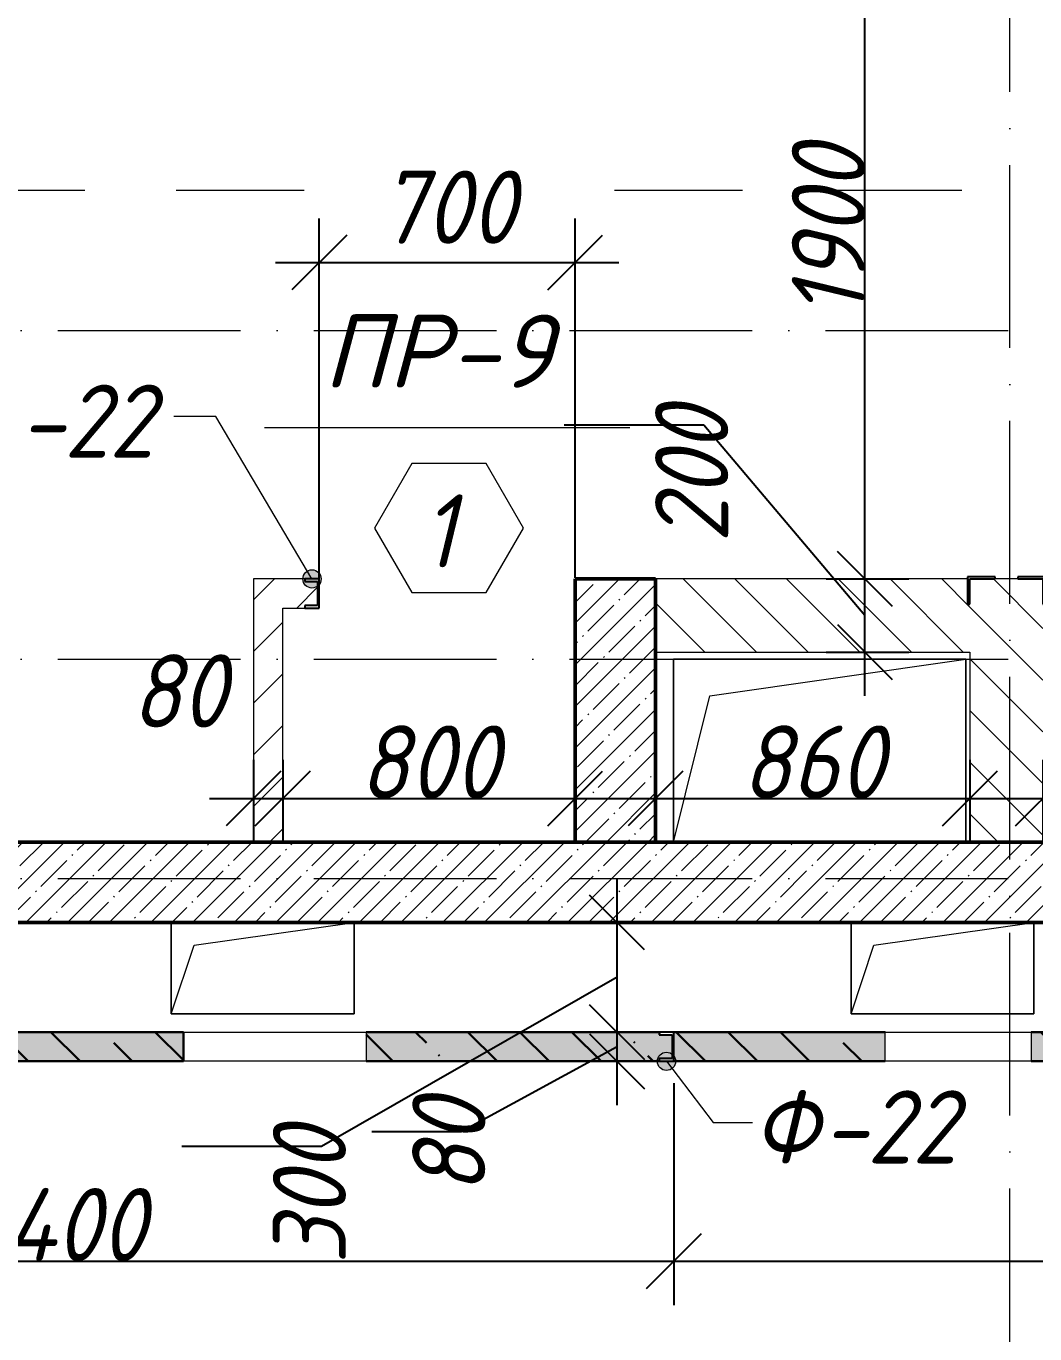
# Model space of a CAD drawing. Header units: millimetres. Extents: x -269418 to 201924, y -5890 to 98643.
# Drawn here: x 95918 to 98678, y 9254 to 12833 of the extents above; entities that cross this region are included whole.
import ezdxf

# ---------------------------------------------------------------- set-up
doc = ezdxf.new("R2010")
doc.units = ezdxf.units.MM
doc.linetypes.add('01 Штриховая _4 мм_', pattern=[600, 350, -250])
doc.linetypes.add('50_200_ШТРИХ_1Т_ш5_п1_п1_', pattern=[700, 500, -100, 0, -100])
for name, color, linetype, lineweight in [('0) ПГП', 1, 'Continuous', 30), ('A-ANNO-DIMS', 7, 'Continuous', 9), ('A-DOOR-IDEN', 7, 'Continuous', 9), ('A-FLOR', 7, 'Continuous', 9), ('A-GENM', 7, 'Continuous', 9), ('A-GENM-1', 7, 'Continuous', 25), ('A-GENM-IDEN', 7, 'Continuous', 9), ('A-WALL-3', 7, 'Continuous', 50), ('A-WALL-PATT-2', 7, 'Continuous', 5), ('G-ANNO-SYMB-1', 7, '01 Штриховая _4 мм_', 9), ('I-WALL', 7, 'Continuous', 5), ('Оси-1', 7, '50_200_ШТРИХ_1Т_ш5_п1_п1_', 9)]:
    doc.layers.add(name, color=color, linetype=linetype, lineweight=lineweight)
for name, color, linetype, lineweight, true_color in [('A-WALL-FNSH-2', 7, 'Continuous', 13, 0xce0000), ('A-WALL-FNSH-3', 7, 'Continuous', 13, 0x008000), ('A-WALL-FNSH-4', 7, 'Continuous', 13, 0x0070df), ('A-WALL-PATT-1', 7, 'Continuous', 5, 0xce0000), ('A-WALL-PATT-3', 7, 'Continuous', 5, 0x008000)]:
    doc.layers.add(name, color=color, linetype=linetype, lineweight=lineweight, true_color=true_color)
doc.styles.add('ISOCPEUR_I_2', font='isocpeui.ttf', dxfattribs={"width": 0.9, "height": 200})
doc.styles.add('ISOCPEUR_I_4', font='isocpeui.ttf', dxfattribs={"height": 200})
doc.dimstyles.new('ISO-2_0_0_9К_СРЕДНИЙ_1', dxfattribs={"dimscale": 304.8, "dimtxt": 199.196235, "dimasz": 0.492126, "dimexe": 0.393701, "dimexo": 0, "dimgap": 0, "dimtad": 1, "dimdec": 0, "dimzin": 0, "dimdsep": 46, "dimtxsty": 'ISOCPEUR_I_2', "dimblk1": 'OBLIQUE', "dimblk2": 'OBLIQUE', "dimsah": 1, "dimcen": 0.09, "dimdle": 0.393701, "dimazin": 0, "dimtfac": 1, "dimtdec": 4, "dimtix": 1, "dimtmove": 1, "dimatfit": 3, "dimfxl": 1, "dimtvp": 1, "dimtolj": 1, "dimtzin": 0, "dimarcsym": 2})
doc.dimstyles.new('ISO-2_0_0_9К_СРЕДНИЙ_2', dxfattribs={"dimscale": 304.8, "dimtxt": 199.196235, "dimasz": 0.492126, "dimexe": 0.393701, "dimexo": 0, "dimgap": 0, "dimtad": 1, "dimdec": 0, "dimzin": 0, "dimdsep": 46, "dimtxsty": 'ISOCPEUR_I_2', "dimblk1": 'OBLIQUE', "dimblk2": 'OBLIQUE', "dimsah": 1, "dimcen": 0.09, "dimdle": 0.393701, "dimazin": 0, "dimtfac": 1, "dimtdec": 4, "dimtix": 1, "dimtmove": 0, "dimatfit": 3, "dimfxl": 1, "dimtvp": 1, "dimtolj": 1, "dimtzin": 0, "dimarcsym": 2})
doc.dimstyles.new('ISO-2_0_0_9К_СРЕДНИЙ_ФОН', dxfattribs={"dimscale": 304.8, "dimtxt": 199.196235, "dimasz": 0.492126, "dimexe": 0.393701, "dimexo": 0, "dimgap": 0.164042, "dimtad": 1, "dimdec": 0, "dimdsep": 46, "dimtxsty": 'ISOCPEUR_I_2', "dimblk1": 'OBLIQUE', "dimblk2": 'OBLIQUE', "dimsah": 1, "dimcen": 0.09, "dimdle": 0.393701, "dimazin": 0, "dimtfac": 1, "dimtdec": 4, "dimtix": 1, "dimtmove": 0, "dimatfit": 3, "dimfxl": 1, "dimtvp": 1, "dimtfill": 1, "dimtolj": 1, "dimtzin": 0, "dimarcsym": 2})
pattern_1 = [(45, (0, 0), (-57.024626, 57.024626), []), (45, (57.025, 0), (-57.024626, 57.024626), [100.806, -20.161, 3.353, -16.808])]
pattern_2 = [(135, (0, 0), (-70.71068, -70.71068), [])]
pattern_3 = [(45, (0, 0), (-70.71068, 70.71068), [])]

# ---------------------------------------------------------------- blocks, each defined once
blk = doc.blocks.new('AR_Отверстие прямоугольное _в плите_ - AR_Отверстие прямоугольное _в плите_-24523431-АР1_1_Кладочный план 3 этажа')
at = {"layer": 'A-GENM'}
for p, q in [((400, 250), (-400, 250)), ((-400, 250), (-400, -250)), ((-300, 150), (400, 250)), ((400, -250), (400, 250)), ((-400, -250), (-300, 150))]:
    blk.add_line(p, q, dxfattribs=at)
blk = doc.blocks.new('AR_Отверстие прямоугольное _в плите_ - AR_Отверстие прямоугольное _в плите_-24484115-АР1_1_Кладочный план 3 этажа')
at = {"layer": 'A-GENM'}
for p, q in [((-250, 125), (-250, -125)), ((-187.5, 62.5), (250, 125)), ((250, -125), (250, 125)), ((-250, -125), (-187.5, 62.5)), ((-250, -125), (250, -125))]:
    blk.add_line(p, q, dxfattribs=at)
blk = doc.blocks.new('Фахверк_СКБ_Швеллер - Ф-22_80х3960 h-28624893-АР1_1_Кладочный план 3 этажа')
at = {"layer": 'A-GENM-1'}
for p, q in [((165, 40), (125, 40)), ((125, 40), (125, -40)), ((165, 32.6), (165, 40)), ((129.5, 32.6), (165, 32.6)), ((129.5, -32.6), (129.5, 32.6)), ((165, -32.6), (129.5, -32.6)), ((165, -40), (165, -32.6)), ((125, -40), (165, -40))]:
    blk.add_line(p, q, dxfattribs=at)
blk = doc.blocks.new('Фахверк_СКБ_Уголок - Ф-18_2_200х3550 h_верх развернут-29492809-АР1_1_Кладочный план 3 этажа')
at = {"layer": 'A-GENM-1'}
for p, q in [((200, 156), (125, 156)), ((125, 156), (125, 81)), ((131, 81), (131, 150)), ((131, 150), (200, 150)), ((200, 150), (200, 156)), ((125, 81), (131, 81)), ((131, 19), (125, 19)), ((125, 19), (125, -56)), ((131, -50), (131, 19)), ((125, -56), (200, -56)), ((200, -50), (131, -50)), ((200, -56), (200, -50))]:
    blk.add_line(p, q, dxfattribs=at)
blk = doc.blocks.new('Фахверк_СКБ_Швеллер - Ф-22_80х3960 h-28561543-АР1_1_Кладочный план 3 этажа')
at = {"layer": 'A-GENM-1'}
for p, q in [((165, 40), (125, 40)), ((125, 40), (125, -40)), ((165, 32.6), (165, 40)), ((129.5, 32.6), (165, 32.6)), ((129.5, -32.6), (129.5, 32.6)), ((165, -32.6), (129.5, -32.6)), ((165, -40), (165, -32.6)), ((125, -40), (165, -40))]:
    blk.add_line(p, q, dxfattribs=at)
blk = doc.blocks.new('_Oblique')
at = {"color": 0, "linetype": 'ByBlock', "lineweight": -2}
blk.add_line((-0.5, -0.5), (0.5, 0.5), dxfattribs=at)
blk = doc.blocks.new('DIMBLOCK108-АР1_1_Кладочный план 3 этажа')
at = {"layer": 'A-ANNO-DIMS', "color": 0, "lineweight": -2, "transparency": 16777216}
for p, q in [((97534.7, 9880), (97534.7, 10200)), ((97428.7, 10080), (97654.7, 10080)), ((97534.7, 10040), (97107.8, 9806.9)), ((97428.7, 10000), (97654.7, 10000)), ((97107.8, 9806.9), (96864, 9806.9))]:
    blk.add_line(p, q, dxfattribs=at)
at = {"layer": 'Defpoints', "color": 0, "transparency": 16777216}
for p in [(97428.7, 10080), (97534.7, 10080), (97428.7, 10000)]:
    blk.add_point(p, dxfattribs=at)
at = {"layer": 'A-ANNO-DIMS', "color": 0, "lineweight": -2, "transparency": 16777216, "xscale": 150, "yscale": 150, "zscale": 150}
for p, rotation in [((97534.7, 10080), 90), ((97534.7, 10000), 270)]:
    blk.add_blockref('_Oblique', p, dxfattribs=dict(at, rotation=rotation))
at = {"layer": 'A-ANNO-DIMS', "color": 0, "transparency": 16777216, "insert": (96974.5, 9636.8), "char_height": 200, "width": 303.391, "attachment_point": 1, "rotation": 90, "line_spacing_factor": 1.149209, "style": 'ISOCPEUR_I_2'}
blk.add_mtext('\\A1;80', dxfattribs=at)
blk = doc.blocks.new('DIMBLOCK109-АР1_1_Кладочный план 3 этажа')
at = {"layer": 'A-ANNO-DIMS', "color": 0, "lineweight": -2, "transparency": 16777216}
for p, q in [((97534.7, 9960), (97534.7, 10500)), ((97428.7, 10380), (97654.7, 10380)), ((97534.7, 10230), (96726.3, 9766.7)), ((97428.7, 10080), (97654.7, 10080)), ((96726.3, 9766.7), (96343.9, 9766.7))]:
    blk.add_line(p, q, dxfattribs=at)
at = {"layer": 'Defpoints', "color": 0, "transparency": 16777216}
for p in [(97428.7, 10380), (97534.7, 10380), (97428.7, 10080)]:
    blk.add_point(p, dxfattribs=at)
at = {"layer": 'A-ANNO-DIMS', "color": 0, "lineweight": -2, "transparency": 16777216, "xscale": 150, "yscale": 150, "zscale": 150}
for p, rotation in [((97534.7, 10380), 90), ((97534.7, 10080), 270)]:
    blk.add_blockref('_Oblique', p, dxfattribs=dict(at, rotation=rotation))
at = {"layer": 'A-ANNO-DIMS', "color": 0, "transparency": 16777216, "insert": (96593, 9444.9), "char_height": 200, "width": 455.087, "attachment_point": 1, "rotation": 90, "line_spacing_factor": 1.149209, "style": 'ISOCPEUR_I_2'}
blk.add_mtext('\\A1;300', dxfattribs=at)
blk = doc.blocks.new('DIMBLOCK126-АР1_1_Кладочный план 3 этажа')
at = {"layer": 'A-ANNO-DIMS', "color": 0, "lineweight": -2, "transparency": 16777216}
for p, q in [((96540, 10824.9), (96540, 10598.9)), ((96620, 10824.9), (96620, 10598.9)), ((96420, 10718.9), (96740, 10718.9))]:
    blk.add_line(p, q, dxfattribs=at)
at = {"layer": 'Defpoints', "color": 0, "transparency": 16777216}
for p in [(96540, 10824.9), (96620, 10824.9), (96620, 10718.9)]:
    blk.add_point(p, dxfattribs=at)
at = {"layer": 'A-ANNO-DIMS', "color": 0, "lineweight": -2, "transparency": 16777216, "xscale": 150, "yscale": 150, "zscale": 150, "rotation": 180}
blk.add_blockref('_Oblique', (96540, 10718.9), dxfattribs=at)
at = {"layer": 'A-ANNO-DIMS', "color": 0, "lineweight": -2, "transparency": 16777216, "xscale": 150, "yscale": 150, "zscale": 150}
blk.add_blockref('_Oblique', (96620, 10718.9), dxfattribs=at)
at = {"layer": 'A-ANNO-DIMS', "color": 0, "transparency": 16777216, "insert": (96205.5, 11113.5), "char_height": 200, "width": 303.391, "attachment_point": 1, "line_spacing_factor": 1.149209, "style": 'ISOCPEUR_I_2'}
blk.add_mtext('\\A1;80', dxfattribs=at)
blk = doc.blocks.new('DIMBLOCK127-АР1_1_Кладочный план 3 этажа')
at = {"layer": 'A-ANNO-DIMS', "color": 0, "lineweight": -2, "transparency": 16777216}
for p, q in [((96620, 10824.9), (96620, 10598.9)), ((97420, 10824.9), (97420, 10598.9)), ((96500, 10718.9), (97540, 10718.9))]:
    blk.add_line(p, q, dxfattribs=at)
at = {"layer": 'Defpoints', "color": 0, "transparency": 16777216}
for p in [(96620, 10824.9), (97420, 10824.9), (97420, 10718.9)]:
    blk.add_point(p, dxfattribs=at)
at = {"layer": 'A-ANNO-DIMS', "color": 0, "lineweight": -2, "transparency": 16777216, "xscale": 150, "yscale": 150, "zscale": 150, "rotation": 180}
blk.add_blockref('_Oblique', (96620, 10718.9), dxfattribs=at)
at = {"layer": 'A-ANNO-DIMS', "color": 0, "lineweight": -2, "transparency": 16777216, "xscale": 150, "yscale": 150, "zscale": 150}
blk.add_blockref('_Oblique', (97420, 10718.9), dxfattribs=at)
at = {"layer": 'A-ANNO-DIMS', "color": 0, "transparency": 16777216, "insert": (97020, 10818.9), "char_height": 200, "width": 455.087, "attachment_point": 5, "style": 'ISOCPEUR_I_2'}
blk.add_mtext('\\A1;800', dxfattribs=at)
blk = doc.blocks.new('DIMBLOCK128-АР1_1_Кладочный план 3 этажа')
at = {"layer": 'A-ANNO-DIMS', "color": 0, "lineweight": -2, "transparency": 16777216}
for p, q in [((97640, 10824.9), (97640, 10598.9)), ((98500, 10824.9), (98500, 10598.9)), ((97520, 10718.9), (98620, 10718.9))]:
    blk.add_line(p, q, dxfattribs=at)
at = {"layer": 'Defpoints', "color": 0, "transparency": 16777216}
for p in [(97640, 10824.9), (98500, 10824.9), (98500, 10718.9)]:
    blk.add_point(p, dxfattribs=at)
at = {"layer": 'A-ANNO-DIMS', "color": 0, "lineweight": -2, "transparency": 16777216, "xscale": 150, "yscale": 150, "zscale": 150, "rotation": 180}
blk.add_blockref('_Oblique', (97640, 10718.9), dxfattribs=at)
at = {"layer": 'A-ANNO-DIMS', "color": 0, "lineweight": -2, "transparency": 16777216, "xscale": 150, "yscale": 150, "zscale": 150}
blk.add_blockref('_Oblique', (98500, 10718.9), dxfattribs=at)
at = {"layer": 'A-ANNO-DIMS', "color": 0, "transparency": 16777216, "insert": (98070, 10818.9), "char_height": 200, "width": 455.087, "attachment_point": 5, "style": 'ISOCPEUR_I_2'}
blk.add_mtext('\\A1;860', dxfattribs=at)
blk = doc.blocks.new('DIMBLOCK129-АР1_1_Кладочный план 3 этажа')
at = {"layer": 'A-ANNO-DIMS', "color": 0, "lineweight": -2, "transparency": 16777216}
for p, q in [((98500, 10824.9), (98500, 10598.9)), ((98700, 10824.9), (98700, 10598.9)), ((98380, 10718.9), (98820, 10718.9)), ((99337.6, 10718.9), (98700, 10718.9))]:
    blk.add_line(p, q, dxfattribs=at)
at = {"layer": 'Defpoints', "color": 0, "transparency": 16777216}
for p in [(98500, 10824.9), (98700, 10824.9), (98700, 10718.9)]:
    blk.add_point(p, dxfattribs=at)
at = {"layer": 'A-ANNO-DIMS', "color": 0, "lineweight": -2, "transparency": 16777216, "xscale": 150, "yscale": 150, "zscale": 150, "rotation": 180}
blk.add_blockref('_Oblique', (98500, 10718.9), dxfattribs=at)
at = {"layer": 'A-ANNO-DIMS', "color": 0, "lineweight": -2, "transparency": 16777216, "xscale": 150, "yscale": 150, "zscale": 150}
blk.add_blockref('_Oblique', (98700, 10718.9), dxfattribs=at)
at = {"layer": 'A-ANNO-DIMS', "color": 0, "transparency": 16777216, "insert": (98918.9, 10985.5), "char_height": 200, "width": 455.087, "attachment_point": 1, "line_spacing_factor": 1.149209, "style": 'ISOCPEUR_I_2'}
blk.add_mtext('\\A1;200', dxfattribs=at)
blk = doc.blocks.new('DIMBLOCK133-АР1_1_Кладочный план 3 этажа')
at = {"layer": 'A-ANNO-DIMS', "color": 0, "lineweight": -2, "transparency": 16777216}
for p, q in [((96720, 11320), (96720, 12306)), ((97420, 11323), (97420, 12306)), ((96600, 12186), (97540, 12186))]:
    blk.add_line(p, q, dxfattribs=at)
at = {"layer": 'Defpoints', "color": 0, "transparency": 16777216}
for p in [(97420, 12186), (96720, 11320), (97420, 11323)]:
    blk.add_point(p, dxfattribs=at)
at = {"layer": 'A-ANNO-DIMS', "color": 0, "lineweight": -2, "transparency": 16777216, "xscale": 150, "yscale": 150, "zscale": 150, "rotation": 180}
blk.add_blockref('_Oblique', (96720, 12186), dxfattribs=at)
at = {"layer": 'A-ANNO-DIMS', "color": 0, "lineweight": -2, "transparency": 16777216, "xscale": 150, "yscale": 150, "zscale": 150}
blk.add_blockref('_Oblique', (97420, 12186), dxfattribs=at)
at = {"layer": 'A-ANNO-DIMS', "color": 0, "transparency": 16777216, "insert": (97070, 12337.3), "char_height": 200, "width": 455.087, "attachment_point": 5, "style": 'ISOCPEUR_I_2', "bg_fill": 3, "box_fill_scale": 1.1, "bg_fill_color": 256, "bg_fill_true_color": 13158600, "bg_fill_transparency": 0}
blk.add_mtext('\\A1;700', dxfattribs=at)
blk = doc.blocks.new('AAR_СКБ_Марка_Двери_Перемычка и проем - Марка перемычки и проема-25306769-АР1_1_Кладочный план 3 этажа')
at = {"layer": 'A-DOOR-IDEN'}
for p, q in [((-5, 0), (5, 0)), ((-0.968, -0.984), (-1.986, -2.747)), ((1.067, -0.984), (-0.968, -0.984)), ((2.085, -2.747), (1.067, -0.984)), ((-1.986, -2.747), (-0.968, -4.509)), ((1.067, -4.509), (2.085, -2.747)), ((-0.968, -4.509), (1.067, -4.509))]:
    blk.add_line(p, q, dxfattribs=at)
blk = doc.blocks.new('DIMBLOCK411-АР1_1_Кладочный план 3 этажа')
at = {"layer": 'A-ANNO-DIMS', "color": 0, "lineweight": -2, "transparency": 16777216}
for p, q in [((97772.2, 11741), (97389.9, 11741)), ((98212.9, 11220), (97772.2, 11741)), ((98212.9, 11000), (98212.9, 11440)), ((98106.8, 11320), (98332.9, 11320)), ((98106.8, 11120), (98332.9, 11120))]:
    blk.add_line(p, q, dxfattribs=at)
at = {"layer": 'Defpoints', "color": 0, "transparency": 16777216}
for p in [(98106.8, 11320), (98212.9, 11320), (98106.8, 11120)]:
    blk.add_point(p, dxfattribs=at)
at = {"layer": 'A-ANNO-DIMS', "color": 0, "lineweight": -2, "transparency": 16777216, "xscale": 150, "yscale": 150, "zscale": 150}
for p, rotation in [((98212.9, 11320), 90), ((98212.9, 11120), 270)]:
    blk.add_blockref('_Oblique', p, dxfattribs=dict(at, rotation=rotation))
at = {"layer": 'A-ANNO-DIMS', "color": 0, "transparency": 16777216, "insert": (97638.9, 11419.2), "char_height": 200, "width": 455.087, "attachment_point": 1, "rotation": 90, "line_spacing_factor": 1.149209, "style": 'ISOCPEUR_I_2'}
blk.add_mtext('\\A1;200', dxfattribs=at)
blk = doc.blocks.new('DIMBLOCK412-АР1_1_Кладочный план 3 этажа')
at = {"layer": 'A-ANNO-DIMS', "color": 0, "lineweight": -2, "transparency": 16777216}
for p, q in [((98212.9, 11200), (98212.9, 13340)), ((98492, 13220), (98092.9, 13220)), ((98106.8, 11320), (98332.9, 11320))]:
    blk.add_line(p, q, dxfattribs=at)
at = {"layer": 'Defpoints', "color": 0, "transparency": 16777216}
for p in [(98212.9, 13220), (98492, 13220), (98106.8, 11320)]:
    blk.add_point(p, dxfattribs=at)
at = {"layer": 'A-ANNO-DIMS', "color": 0, "lineweight": -2, "transparency": 16777216, "xscale": 150, "yscale": 150, "zscale": 150}
for p, rotation in [((98212.9, 13220), 90), ((98212.9, 11320), 270)]:
    blk.add_blockref('_Oblique', p, dxfattribs=dict(at, rotation=rotation))
at = {"layer": 'A-ANNO-DIMS', "color": 0, "transparency": 16777216, "insert": (98112.9, 12270), "char_height": 200, "width": 560.814, "attachment_point": 5, "rotation": 90, "style": 'ISOCPEUR_I_2'}
blk.add_mtext('\\A1;1900', dxfattribs=at)
blk = doc.blocks.new('DIMBLOCK459-АР1_1_Кладочный план 3 этажа')
at = {"layer": 'A-ANNO-DIMS', "color": 0, "lineweight": -2, "transparency": 16777216}
for p, q in [((97690, 9940), (97690, 9333.2)), ((94290, 9559.3), (94290, 9333.2)), ((94170, 9453.2), (97810, 9453.2))]:
    blk.add_line(p, q, dxfattribs=at)
at = {"layer": 'Defpoints', "color": 0, "transparency": 16777216}
for p in [(97690, 9940), (94290, 9559.3), (97690, 9453.2)]:
    blk.add_point(p, dxfattribs=at)
at = {"layer": 'A-ANNO-DIMS', "color": 0, "lineweight": -2, "transparency": 16777216, "xscale": 150, "yscale": 150, "zscale": 150, "rotation": 180}
blk.add_blockref('_Oblique', (94290, 9453.2), dxfattribs=at)
at = {"layer": 'A-ANNO-DIMS', "color": 0, "lineweight": -2, "transparency": 16777216, "xscale": 150, "yscale": 150, "zscale": 150}
blk.add_blockref('_Oblique', (97690, 9453.2), dxfattribs=at)
at = {"layer": 'A-ANNO-DIMS', "color": 0, "transparency": 16777216, "insert": (95990, 9553.2), "char_height": 200, "width": 625.17, "attachment_point": 5, "style": 'ISOCPEUR_I_2'}
blk.add_mtext('\\A1;3400', dxfattribs=at)
blk = doc.blocks.new('DIMBLOCK460-АР1_1_Кладочный план 3 этажа')
at = {"layer": 'A-ANNO-DIMS', "color": 0, "lineweight": -2, "transparency": 16777216}
for p, q in [((97690, 9940), (97690, 9333.2)), ((101080, 9559.3), (101080, 9333.2)), ((97570, 9453.2), (101200, 9453.2))]:
    blk.add_line(p, q, dxfattribs=at)
at = {"layer": 'Defpoints', "color": 0, "transparency": 16777216}
for p in [(97690, 9940), (101080, 9559.3), (101080, 9453.2)]:
    blk.add_point(p, dxfattribs=at)
at = {"layer": 'A-ANNO-DIMS', "color": 0, "lineweight": -2, "transparency": 16777216, "xscale": 150, "yscale": 150, "zscale": 150, "rotation": 180}
blk.add_blockref('_Oblique', (97690, 9453.2), dxfattribs=at)
at = {"layer": 'A-ANNO-DIMS', "color": 0, "lineweight": -2, "transparency": 16777216, "xscale": 150, "yscale": 150, "zscale": 150}
blk.add_blockref('_Oblique', (101080, 9453.2), dxfattribs=at)
at = {"layer": 'A-ANNO-DIMS', "color": 0, "transparency": 16777216, "insert": (99385, 9553.2), "char_height": 200, "width": 606.782, "attachment_point": 5, "style": 'ISOCPEUR_I_2'}
blk.add_mtext('\\A1;3390', dxfattribs=at)

msp = doc.modelspace()

# ---------------------------------------------------------------- hatches: boundary and pattern name
at = {"layer": '0) ПГП'}
h = msp.add_hatch(dxfattribs=at)
h.set_pattern_fill('FP_6', color=256, style=0, pattern_type=2)
h.set_pattern_definition([(50, (0, 0), (72.873764, -6.37607), [7.62, -83.82]), (355, (0, 0), (-14.09699, 76.422444), [6.096, -67.056]), (100.451, (6.07, -0.53), (58.776964, 70.04687), [6.476, -71.236]), (46.184, (0, 20.32), (108.43142, -16.817454), [11.43, -125.73]), (96.636, (9.04, 18.92), (94.961, 98.97089), [9.714, -106.854]), (351.184, (0, 20.32), (94.96227, 98.97018), [9.144, -100.584]), (21, (10.16, 15.24), (60.64565, -40.906537), [7.62, -83.82]), (326, (10.16, 15.24), (24.72083, 73.67493), [6.096, -67.056]), (71.451, (15.214, 11.83), (85.36689, 32.768737), [6.476, -71.236]), (37.5, (0, 0), (1.235525, 33.8224325), [3.353, -62.89, 3.353, -64.719, -67.31]), (37.5, (0, 0), (1.235525, 33.8224325), [-134.315, 3.353, -63.957]), (7.5, (0, 0), (26.728146, 40.072549), [3.353, -35.458, 3.353, -61.366, -25.654]), (7.5, (0, 0), (26.728146, 40.072549), [-103.53, 3.353, -22.301]), (327.5, (-22.657, 0), (54.2363175, -2.292117), [3.353, -22.047, 3.353, -75.895, -105.156]), (327.5, (-22.657, 0), (54.2363175, -2.292117), [-104.648, 3.353, -101.803]), (317.5, (-32.817, 0), (59.25158, 10.17014), [3.353, -29.667, 3.353, -49.276, -74.676]), (317.5, (-32.817, 0), (59.25158, 10.17014), [-85.649, 3.353, -71.323])])
h.paths.add_polyline_path([(99123.6, 10000), (101080, 10000), (101080, 10080), (98668, 10080), (98668, 10000)], flags=0)
h.paths.add_polyline_path([(94740, 10000), (96348, 10000), (96348, 10080), (94740, 10080)], flags=0)
h.paths.add_polyline_path([(97650, 10000), (97650, 10007.4), (97685.5, 10007.4), (97685.5, 10072.6), (97650, 10072.6), (97650, 10080), (96848, 10080), (96848, 10000)], flags=0)
h.paths.add_polyline_path([(94290, 10000), (94300, 10000), (94300, 10007.4), (94335.5, 10007.4), (94335.5, 10072.6), (94300, 10072.6), (94300, 10080), (94290, 10080), (94290, 10007.4)], flags=0)
h.paths.add_polyline_path([(97769.8, 10000), (98268, 10000), (98268, 10080), (97690, 10080), (97690, 10000)], flags=0)
h = msp.add_hatch(dxfattribs=at)
h.set_pattern_fill('FP_7', color=256, style=0, pattern_type=2)
h.set_pattern_definition([(135, (0, 0), (-142.5612, -142.5612), []), (135, (142.56, 0), (-142.5612, -142.5612), [252.016, -50.403, 3.353, -47.05])])
h.paths.add_polyline_path([(99123.6, 10000), (101080, 10000), (101080, 10080), (98668, 10080), (98668, 10000)], flags=0)
h.paths.add_polyline_path([(94740, 10000), (96348, 10000), (96348, 10080), (94740, 10080)], flags=0)
h.paths.add_polyline_path([(97650, 10000), (97650, 10007.4), (97685.5, 10007.4), (97685.5, 10072.6), (97650, 10072.6), (97650, 10080), (96848, 10080), (96848, 10000)], flags=0)
h.paths.add_polyline_path([(94290, 10000), (94300, 10000), (94300, 10007.4), (94335.5, 10007.4), (94335.5, 10072.6), (94300, 10072.6), (94300, 10080), (94290, 10080), (94290, 10007.4)], flags=0)
h.paths.add_polyline_path([(97769.8, 10000), (98268, 10000), (98268, 10080), (97690, 10080), (97690, 10000)], flags=0)
at = {"layer": 'A-GENM-IDEN'}
h = msp.add_hatch(color=256, dxfattribs=at)
edge = h.paths.add_edge_path(flags=0)
edge.add_arc((97670, 10000), 25, 0, 360)
at = {"layer": 'A-WALL-PATT-1'}
h = msp.add_hatch(dxfattribs=at)
h.set_pattern_fill('FP_1', color=256, style=0, pattern_type=2)
h.set_pattern_definition(pattern_2)
h.paths.add_polyline_path([(98700, 10600), (98700, 11320), (98500, 11320), (98500, 10600)], flags=0)
h.paths.add_polyline_path([(98500, 13220), (98700, 13220), (98700, 13400), (98500, 13400), (98500, 13289)], flags=0)
h = msp.add_hatch(dxfattribs=at)
h.set_pattern_fill('FP_1', color=256, style=0, pattern_type=2)
h.set_pattern_definition(pattern_2)
h.paths.add_polyline_path([(98494, 11120), (98500, 11120), (98500, 11251), (98494, 11251), (98494, 11320), (97639, 11320), (97639, 11120)], flags=0)
at = {"layer": 'A-WALL-PATT-2'}
h = msp.add_hatch(dxfattribs=at)
h.set_pattern_fill('FP_4', color=256, style=0, pattern_type=2)
h.set_pattern_definition(pattern_1)
h.paths.add_polyline_path([(97420, 10600), (97640, 10600), (97640, 11320), (97420, 11320), (97420, 10941.8)], flags=0)
h = msp.add_hatch(dxfattribs=at)
h.set_pattern_fill('FP_4', color=256, style=0, pattern_type=2)
h.set_pattern_definition(pattern_1)
h.paths.add_polyline_path([(101610, 10380), (101610, 10600), (94210, 10600), (94210, 10380), (99123.6, 10380)], flags=0)
at = {"layer": 'A-WALL-PATT-3'}
h = msp.add_hatch(dxfattribs=at)
h.set_pattern_fill('FP_5', color=256, style=0, pattern_type=2)
h.set_pattern_definition(pattern_3)
h.paths.add_polyline_path([(96540, 10600), (96620, 10600), (96620, 11320), (96540, 11320), (96540, 10941.8)], flags=0)
h = msp.add_hatch(dxfattribs=at)
h.set_pattern_fill('FP_5', color=256, style=0, pattern_type=2)
h.set_pattern_definition(pattern_3)
h.paths.add_polyline_path([(96680, 11240), (96680, 11247.4), (96715.5, 11247.4), (96715.5, 11312.6), (96680, 11312.6), (96680, 11320), (96620, 11320), (96620, 11240)], flags=0)

# ---------------------------------------------------------------- linework, layer by layer
at = {"layer": '0) ПГП'}
for p, q in [((96348, 10080), (94740, 10080)), ((96348, 10000), (96348, 10080)), ((97650, 10080), (96848, 10080)), ((98268, 10080), (97690, 10080)), ((101080, 10080), (98668, 10080)), ((94740, 10000), (96348, 10000)), ((96848, 10000), (97650, 10000)), ((97690, 10000), (98268, 10000)), ((98668, 10000), (101080, 10000))]:
    msp.add_line(p, q, dxfattribs=at)
at = {"layer": 'A-FLOR'}
for p, q in [((97689, 11100), (98489, 11100)), ((97689, 10600), (97689, 11100)), ((98489, 11100), (98489, 10600)), ((96315, 10130), (96315, 10380)), ((96815, 10380), (96815, 10130)), ((98175, 10130), (98175, 10380)), ((98675, 10380), (98675, 10130)), ((96815, 10130), (96315, 10130)), ((98675, 10130), (98175, 10130))]:
    msp.add_line(p, q, dxfattribs=at)
at = {"layer": 'A-GENM-IDEN'}
for p, q in [((96436.8, 11764), (96321.8, 11764)), ((97670, 10000), (97797.8, 9832.7)), ((97797.8, 9832.7), (97905.7, 9832.7))]:
    msp.add_line(p, q, dxfattribs=at)
msp.add_circle((97670, 10000), 25, dxfattribs=at)
at = {"layer": 'A-WALL-3'}
for p, q in [((97420, 11320), (97420, 10600)), ((97640, 11320), (97420, 11320)), ((97640, 10600), (97640, 11320)), ((101610, 10600), (94210, 10600)), ((94210, 10380), (101610, 10380))]:
    msp.add_line(p, q, dxfattribs=at)
at = {"layer": 'A-WALL-FNSH-2'}
for p, q in [((97639, 11320), (97639, 11120)), ((98494, 11320), (97640, 11320)), ((98631, 11320), (98569, 11320)), ((97639, 11120), (98500, 11120)), ((98500, 11120), (98500, 10600))]:
    msp.add_line(p, q, dxfattribs=at)
at = {"layer": 'A-WALL-FNSH-3'}
for p, q in [((96680, 11320), (96540, 11320)), ((96540, 11320), (96540, 10600)), ((96620, 10600), (96620, 11240)), ((96620, 11240), (96680, 11240))]:
    msp.add_line(p, q, dxfattribs=at)
at = {"layer": 'A-WALL-FNSH-4'}
for p, q in [((96848, 10080), (96848, 10000)), ((98268, 10000), (98268, 10080)), ((98668, 10080), (98668, 10000))]:
    msp.add_line(p, q, dxfattribs=at)
at = {"layer": 'G-ANNO-SYMB-1'}
msp.add_line((42928.2, 12383.3), (126805, 12383.3), dxfattribs=at)
at = {"layer": 'I-WALL'}
for p, q in [((96348, 10080), (96848, 10080)), ((98268, 10080), (98668, 10080)), ((96848, 10000), (96348, 10000)), ((98668, 10000), (98268, 10000))]:
    msp.add_line(p, q, dxfattribs=at)
at = {"layer": 'Оси-1'}
for p, q in [((98610, -4150), (98610, 28636.9)), ((-6210, 12000), (125951.6, 12000)), ((-6210, 11100), (125951.6, 11100)), ((-6210, 10500), (125951.6, 10500))]:
    msp.add_line(p, q, dxfattribs=at)

# ---------------------------------------------------------------- block references
at = {"layer": 'A-GENM'}
for name, p in [('AR_Отверстие прямоугольное _в плите_ - AR_Отверстие прямоугольное _в плите_-24523431-АР1_1_Кладочный план 3 этажа', (98089, 10850)), ('AR_Отверстие прямоугольное _в плите_ - AR_Отверстие прямоугольное _в плите_-24484115-АР1_1_Кладочный план 3 этажа', (96565, 10255)), ('AR_Отверстие прямоугольное _в плите_ - AR_Отверстие прямоугольное _в плите_-24484115-АР1_1_Кладочный план 3 этажа', (98425, 10255))]:
    msp.add_blockref(name, p, dxfattribs=at)
at = {"layer": 'A-GENM-1'}
for name, p, rotation in [('Фахверк_СКБ_Швеллер - Ф-22_80х3960 h-28561543-АР1_1_Кладочный план 3 этажа', (96845, 11280), 180), ('Фахверк_СКБ_Уголок - Ф-18_2_200х3550 h_верх развернут-29492809-АР1_1_Кладочный план 3 этажа', (98550, 11451), 270), ('Фахверк_СКБ_Швеллер - Ф-22_80х3960 h-28624893-АР1_1_Кладочный план 3 этажа', (97815, 10040), 180)]:
    msp.add_blockref(name, p, dxfattribs=dict(at, rotation=rotation))

# ---------------------------------------------------------------- texts
at = {"layer": 'A-GENM-IDEN', "char_height": 200, "attachment_point": 1, "style": 'ISOCPEUR_I_2'}
for s, insert, width in [('-22', (95899, 11851.6), 476.202), ('\\fISOCPEUR|b0|i1|c204|p34|;\\W.9;Ф', (97905.7, 9920.4), 230.886), ('-22', (98096.2, 9920.4), 476.202)]:
    msp.add_mtext(s, dxfattribs=dict(at, insert=insert, width=width))

# ---------------------------------------------------------------- dimensions: what is measured, and where the dimension line sits
at = {"layer": 'A-ANNO-DIMS'}
dim = msp.add_linear_dim(base=(98212.9, 13220), p1=(98106.8, 11320), p2=(98492, 13220), angle=90, dimstyle='ISO-2_0_0_9К_СРЕДНИЙ_2', override={"dimpost": '<>', "dimfxl": 1938.650189}, dxfattribs=at)
dim.commit()
dim.dimension.update_dxf_attribs({"geometry": 'DIMBLOCK412-АР1_1_Кладочный план 3 этажа', "text_midpoint": (98112.9, 12270)})
for base, p1, p2, override, picture, middle in [((96620, 10718.9), (96540, 10824.9), (96620, 10824.9), {"dimpost": '<>', "dimfxl": 80}, 'DIMBLOCK126-АР1_1_Кладочный план 3 этажа', (96357.2, 10846.8)), ((98700, 10718.9), (98500, 10824.9), (98700, 10824.9), {"dimpost": '<>', "dimfxl": 200}, 'DIMBLOCK129-АР1_1_Кладочный план 3 этажа', (99146.5, 10846.8))]:
    dim = msp.add_linear_dim(base=base, p1=p1, p2=p2, dimstyle='ISO-2_0_0_9К_СРЕДНИЙ_1', override=override, dxfattribs=at)
    dim.commit()
    dim.dimension.update_dxf_attribs({"geometry": picture, "text_midpoint": middle, "dimtype": 160})
for base, p1, p2, override, picture, middle in [((97420, 10718.9), (96620, 10824.9), (97420, 10824.9), {"dimpost": '<>', "dimfxl": 799.999995}, 'DIMBLOCK127-АР1_1_Кладочный план 3 этажа', (97020, 10818.9)), ((98500, 10718.9), (97640, 10824.9), (98500, 10824.9), {"dimpost": '<>', "dimfxl": 860.000054}, 'DIMBLOCK128-АР1_1_Кладочный план 3 этажа', (98070, 10818.9)), ((97690, 9453.2), (94290, 9559.3), (97690, 9940), {"dimpost": '<>', "dimfxl": 3421.251402}, 'DIMBLOCK459-АР1_1_Кладочный план 3 этажа', (95990, 9553.2)), ((101080, 9453.2), (97690, 9940), (101080, 9559.3), {"dimpost": '<>', "dimfxl": 3411.313699}, 'DIMBLOCK460-АР1_1_Кладочный план 3 этажа', (99385, 9553.2))]:
    dim = msp.add_linear_dim(base=base, p1=p1, p2=p2, dimstyle='ISO-2_0_0_9К_СРЕДНИЙ_2', override=override, dxfattribs=at)
    dim.commit()
    dim.dimension.update_dxf_attribs({"geometry": picture, "text_midpoint": middle})
for base, p1, p2, override, picture, middle in [((97534.7, 10380), (97428.7, 10080), (97428.7, 10380), {"dimpost": '<>', "dimfxl": 300}, 'DIMBLOCK109-АР1_1_Кладочный план 3 этажа', (96726.3, 9766.7)), ((97534.7, 10080), (97428.7, 10000), (97428.7, 10080), {"dimpost": '<>', "dimfxl": 80}, 'DIMBLOCK108-АР1_1_Кладочный план 3 этажа', (97107.8, 9806.9))]:
    dim = msp.add_linear_dim(base=base, p1=p1, p2=p2, angle=90, dimstyle='ISO-2_0_0_9К_СРЕДНИЙ_1', override=override, dxfattribs=at)
    dim.commit()
    dim.dimension.update_dxf_attribs({"geometry": picture, "text_midpoint": middle, "dimtype": 160, "text_rotation": 90})

# ---------------------------------------------------------------- next in the draw order: dimensions: what is measured, and where the dimension line sits
dim = msp.add_linear_dim(base=(97420, 12186), p1=(96720, 11320), p2=(97420, 11323), dimstyle='ISO-2_0_0_9К_СРЕДНИЙ_ФОН', override={"dimpost": '<>', "dimfxl": 700.006636}, dxfattribs=at)
dim.commit()
dim.dimension.update_dxf_attribs({"geometry": 'DIMBLOCK133-АР1_1_Кладочный план 3 этажа', "text_midpoint": (97070, 12337.3)})

# ---------------------------------------------------------------- next in the draw order: hatches: boundary and pattern name
at = {"layer": 'A-GENM-IDEN'}
h = msp.add_hatch(color=256, dxfattribs=at)
edge = h.paths.add_edge_path(flags=0)
edge.add_arc((96700, 11320), 25, 0, 360)

# ---------------------------------------------------------------- next in the draw order: linework, layer by layer
msp.add_line((96700, 11320), (96436.8, 11764), dxfattribs=at)
msp.add_circle((96700, 11320), 25, dxfattribs=at)

# ---------------------------------------------------------------- next in the draw order: block references
at = {"layer": 'A-DOOR-IDEN', "xscale": 99.99999999999993, "yscale": 99.99999999999993, "zscale": 99.99999999999993}
msp.add_blockref('AAR_СКБ_Марка_Двери_Перемычка и проем - Марка перемычки и проема-25306769-АР1_1_Кладочный план 3 этажа', (97070, 11734), dxfattribs=at)

# ---------------------------------------------------------------- next in the draw order: texts
at = {"layer": 'A-DOOR-IDEN', "insert": (97001.4, 11551.3), "char_height": 200, "width": 115.443, "attachment_point": 1, "style": 'ISOCPEUR_I_2'}
msp.add_mtext('\\fISOCPEUR|b0|i1|c204|p34|;\\W.9;1', dxfattribs=at)
at = {"layer": 'A-GENM-IDEN', "char_height": 200, "attachment_point": 1, "style": 'ISOCPEUR_I_4'}
for s, insert, width in [('ПР', (96730.2, 12043.3), 416.877), ('-9', (97074.2, 12043.3), 352.742)]:
    msp.add_mtext(s, dxfattribs=dict(at, insert=insert, width=width))

# ---------------------------------------------------------------- next in the draw order: dimensions: what is measured, and where the dimension line sits
at = {"layer": 'A-ANNO-DIMS'}
dim = msp.add_linear_dim(base=(98212.9, 11320), p1=(98106.8, 11120), p2=(98106.8, 11320), angle=90, dimstyle='ISO-2_0_0_9К_СРЕДНИЙ_1', override={"dimpost": '<>', "dimfxl": 200}, dxfattribs=at)
dim.commit()
dim.dimension.update_dxf_attribs({"geometry": 'DIMBLOCK411-АР1_1_Кладочный план 3 этажа', "text_midpoint": (97772.2, 11741), "dimtype": 160, "text_rotation": 90})

doc.saveas('drawing.dxf')
